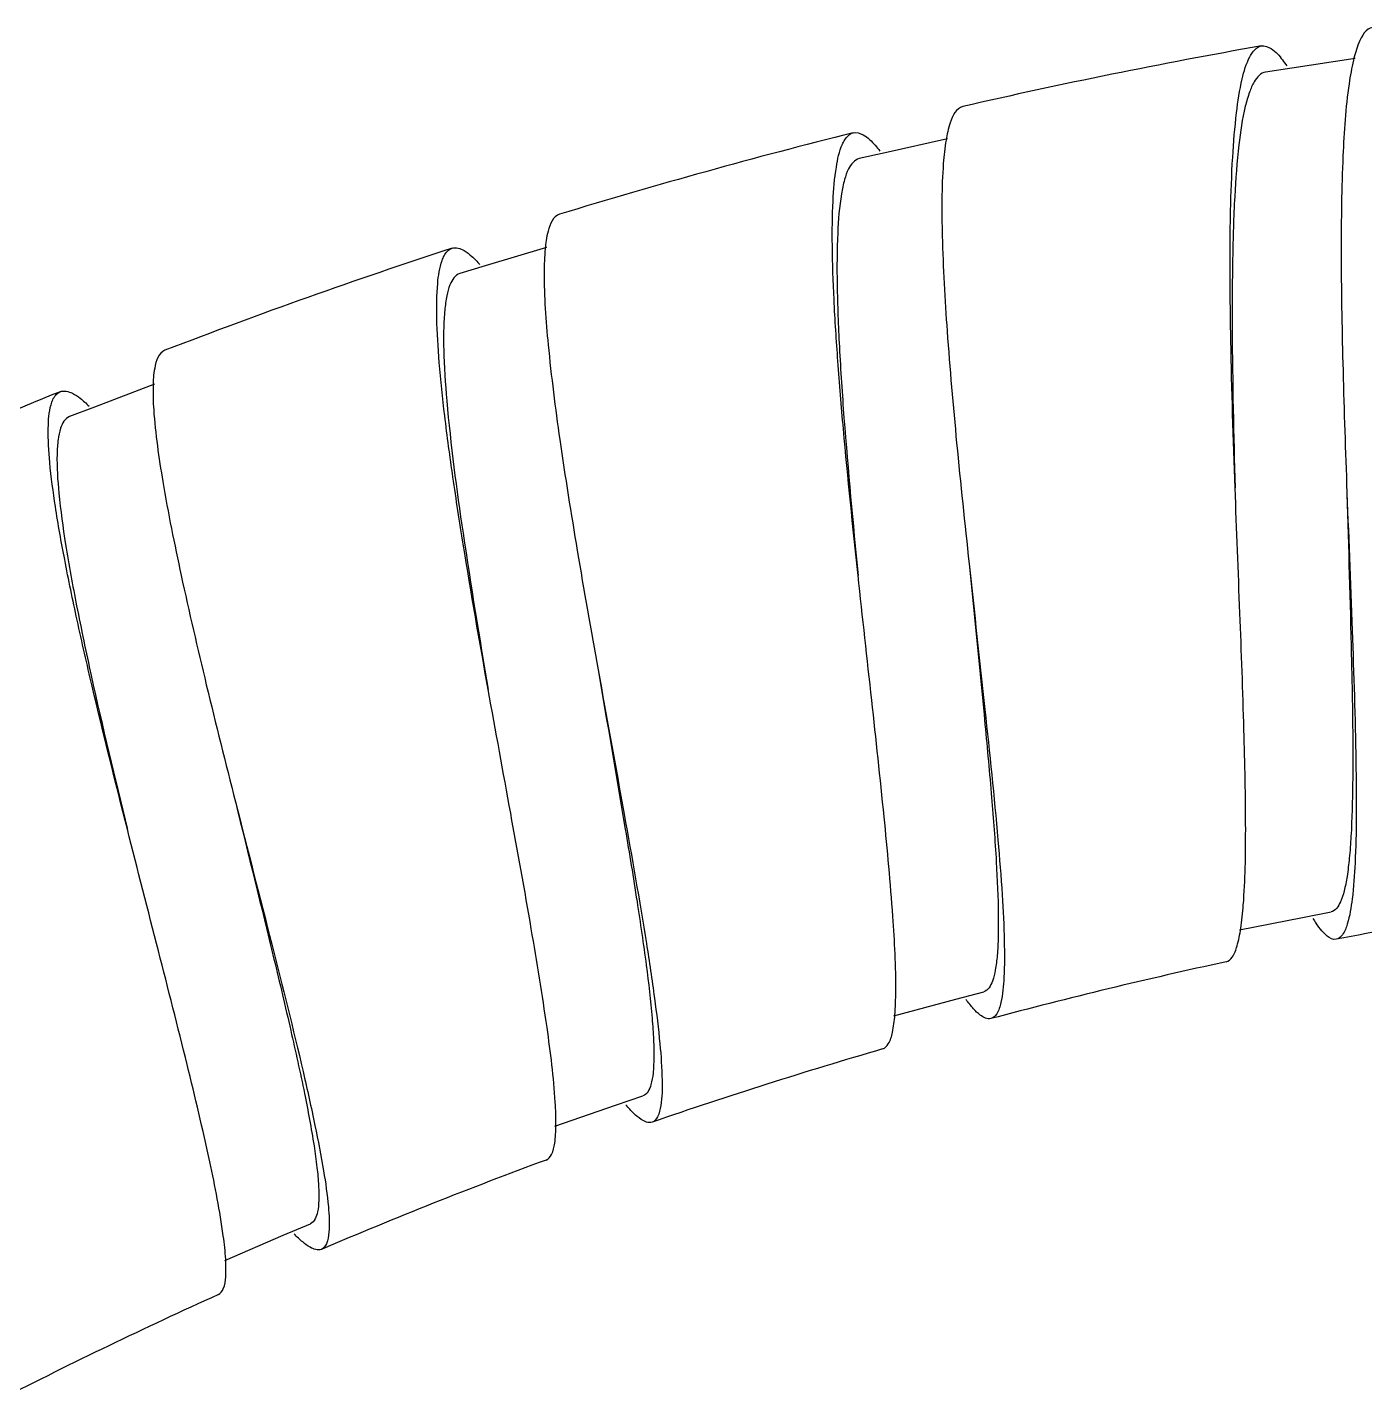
# Model space of a CAD drawing. Header units: millimetres. Extents: x 3766 to 4318, y 26587 to 26937.
# Drawn here: x 3865.34 to 3889.31, y 26911.58 to 26936.19 of the extents above; entities that cross this region are included whole.
import ezdxf

# ---------------------------------------------------------------- set-up
doc = ezdxf.new("R2010")
doc.units = ezdxf.units.MM

msp = doc.modelspace()

# ---------------------------------------------------------------- linework, layer by layer
for points, knots in [([(3889.46, 26936.192), (3889.337, 26936.174), (3889.262, 26936.038), (3889.21, 26935.914), (3889.21, 26935.914), (3889.166, 26935.807), (3889.138, 26935.707), (3889.114, 26935.604), (3889.114, 26935.604), (3889.083, 26935.467), (3889.056, 26935.324), (3889.036, 26935.183)], [0, 0, 0, 0, 0.333333, 0.333333, 0.333333, 0.333333, 0.666667, 0.666667, 0.666667, 0.666667, 1, 1, 1, 1]), ([(3886.993, 26927.933), (3886.961, 26928.814), (3886.932, 26929.694), (3886.916, 26930.574), (3886.916, 26930.574), (3886.909, 26930.981), (3886.904, 26931.388), (3886.902, 26931.793), (3886.902, 26931.793), (3886.901, 26932.162), (3886.904, 26932.532), (3886.912, 26932.901), (3886.912, 26932.901), (3886.92, 26933.222), (3886.93, 26933.543), (3886.949, 26933.864), (3886.949, 26933.864), (3886.965, 26934.131), (3886.987, 26934.397), (3887.019, 26934.662), (3887.019, 26934.662), (3887.043, 26934.864), (3887.073, 26935.067), (3887.12, 26935.268), (3887.12, 26935.268), (3887.152, 26935.406), (3887.191, 26935.543), (3887.258, 26935.668)], [0, 0, 0, 0, 0.142857, 0.142857, 0.142857, 0.142857, 0.285714, 0.285714, 0.285714, 0.285714, 0.428571, 0.428571, 0.428571, 0.428571, 0.571429, 0.571429, 0.571429, 0.571429, 0.714286, 0.714286, 0.714286, 0.714286, 0.857143, 0.857143, 0.857143, 0.857143, 1, 1, 1, 1]), ([(3887.258, 26935.668), (3887.271, 26935.695), (3887.288, 26935.72), (3887.305, 26935.744), (3887.305, 26935.744), (3887.345, 26935.799), (3887.4, 26935.85), (3887.464, 26935.86)], [0, 0, 0, 0, 0.5, 0.5, 0.5, 0.5, 1, 1, 1, 1]), ([(3887.464, 26935.86), (3887.524, 26935.871), (3887.589, 26935.846), (3887.641, 26935.812), (3887.641, 26935.812), (3887.725, 26935.759), (3887.784, 26935.685), (3887.841, 26935.609)], [0, 0, 0, 0, 0.5, 0.5, 0.5, 0.5, 1, 1, 1, 1]), ([(3887.539, 26935.391), (3887.451, 26935.377), (3887.384, 26935.299), (3887.336, 26935.218), (3887.336, 26935.218), (3887.3, 26935.157), (3887.274, 26935.095), (3887.251, 26935.031), (3887.251, 26935.031), (3887.222, 26934.949), (3887.198, 26934.864), (3887.176, 26934.778), (3887.176, 26934.778), (3887.12, 26934.551), (3887.087, 26934.319), (3887.06, 26934.086), (3887.06, 26934.086), (3887.025, 26933.78), (3887.003, 26933.471), (3886.985, 26933.163), (3886.985, 26933.163), (3886.965, 26932.79), (3886.954, 26932.417), (3886.948, 26932.045), (3886.948, 26932.045), (3886.94, 26931.619), (3886.938, 26931.194), (3886.94, 26930.77), (3886.94, 26930.77), (3886.945, 26929.824), (3886.966, 26928.879), (3886.993, 26927.935)], [0, 0, 0, 0, 0.125, 0.125, 0.125, 0.125, 0.25, 0.25, 0.25, 0.25, 0.375, 0.375, 0.375, 0.375, 0.5, 0.5, 0.5, 0.5, 0.625, 0.625, 0.625, 0.625, 0.75, 0.75, 0.75, 0.75, 0.875, 0.875, 0.875, 0.875, 1, 1, 1, 1]), ([(3889.036, 26935.183), (3888.973, 26934.754), (3888.945, 26934.322), (3888.926, 26933.888), (3888.926, 26933.888), (3888.901, 26933.318), (3888.894, 26932.747), (3888.894, 26932.177), (3888.894, 26932.177), (3888.894, 26931.507), (3888.906, 26930.838), (3888.924, 26930.169), (3888.924, 26930.169), (3888.941, 26929.448), (3888.965, 26928.727), (3888.992, 26928.007)], [0, 0, 0, 0, 0.25, 0.25, 0.25, 0.25, 0.5, 0.5, 0.5, 0.5, 0.75, 0.75, 0.75, 0.75, 1, 1, 1, 1]), ([(3882.113, 26934.774), (3881.992, 26934.747), (3881.928, 26934.61), (3881.885, 26934.484), (3881.885, 26934.484), (3881.848, 26934.374), (3881.828, 26934.275), (3881.81, 26934.171), (3881.81, 26934.171), (3881.789, 26934.036), (3881.773, 26933.892), (3881.762, 26933.753)], [0, 0, 0, 0, 0.333333, 0.333333, 0.333333, 0.333333, 0.666667, 0.666667, 0.666667, 0.666667, 1, 1, 1, 1]), ([(3879.953, 26934.097), (3879.965, 26934.124), (3879.979, 26934.151), (3879.995, 26934.176), (3879.995, 26934.176), (3880.031, 26934.232), (3880.082, 26934.287), (3880.146, 26934.303)], [0, 0, 0, 0, 0.5, 0.5, 0.5, 0.5, 1, 1, 1, 1]), ([(3880.146, 26934.303), (3880.205, 26934.318), (3880.269, 26934.296), (3880.325, 26934.267), (3880.325, 26934.267), (3880.412, 26934.22), (3880.476, 26934.151), (3880.539, 26934.078)], [0, 0, 0, 0, 0.5, 0.5, 0.5, 0.5, 1, 1, 1, 1]), ([(3880.234, 26926.363), (3880.14, 26927.239), (3880.049, 26928.115), (3879.971, 26928.993), (3879.971, 26928.993), (3879.934, 26929.398), (3879.901, 26929.804), (3879.872, 26930.209), (3879.872, 26930.209), (3879.845, 26930.577), (3879.821, 26930.945), (3879.803, 26931.314), (3879.803, 26931.314), (3879.787, 26931.635), (3879.777, 26931.956), (3879.773, 26932.279), (3879.773, 26932.279), (3879.77, 26932.545), (3879.771, 26932.811), (3879.785, 26933.078), (3879.785, 26933.078), (3879.795, 26933.282), (3879.811, 26933.486), (3879.845, 26933.689), (3879.845, 26933.689), (3879.866, 26933.83), (3879.896, 26933.969), (3879.953, 26934.097)], [0, 0, 0, 0, 0.142857, 0.142857, 0.142857, 0.142857, 0.285714, 0.285714, 0.285714, 0.285714, 0.428571, 0.428571, 0.428571, 0.428571, 0.571429, 0.571429, 0.571429, 0.571429, 0.714286, 0.714286, 0.714286, 0.714286, 0.857143, 0.857143, 0.857143, 0.857143, 1, 1, 1, 1]), ([(3880.254, 26933.839), (3880.169, 26933.82), (3880.106, 26933.737), (3880.063, 26933.656), (3880.063, 26933.656), (3880.031, 26933.591), (3880.009, 26933.528), (3879.992, 26933.463), (3879.992, 26933.463), (3879.968, 26933.38), (3879.95, 26933.293), (3879.936, 26933.206), (3879.936, 26933.206), (3879.896, 26932.975), (3879.878, 26932.74), (3879.869, 26932.506), (3879.869, 26932.506), (3879.854, 26932.199), (3879.853, 26931.891), (3879.858, 26931.583), (3879.858, 26931.583), (3879.864, 26931.21), (3879.878, 26930.837), (3879.898, 26930.463), (3879.898, 26930.463), (3879.921, 26930.038), (3879.949, 26929.614), (3879.981, 26929.19), (3879.981, 26929.19), (3880.054, 26928.246), (3880.142, 26927.305), (3880.234, 26926.363)], [0, 0, 0, 0, 0.125, 0.125, 0.125, 0.125, 0.25, 0.25, 0.25, 0.25, 0.375, 0.375, 0.375, 0.375, 0.5, 0.5, 0.5, 0.5, 0.625, 0.625, 0.625, 0.625, 0.75, 0.75, 0.75, 0.75, 0.875, 0.875, 0.875, 0.875, 1, 1, 1, 1]), ([(3881.762, 26933.753), (3881.729, 26933.321), (3881.731, 26932.889), (3881.742, 26932.455), (3881.742, 26932.455), (3881.757, 26931.884), (3881.79, 26931.313), (3881.83, 26930.743), (3881.83, 26930.743), (3881.878, 26930.073), (3881.937, 26929.404), (3882.001, 26928.736), (3882.001, 26928.736), (3882.071, 26928.015), (3882.146, 26927.295), (3882.224, 26926.575)], [0, 0, 0, 0, 0.25, 0.25, 0.25, 0.25, 0.5, 0.5, 0.5, 0.5, 0.75, 0.75, 0.75, 0.75, 1, 1, 1, 1]), ([(3874.884, 26932.842), (3874.766, 26932.806), (3874.71, 26932.663), (3874.676, 26932.536), (3874.676, 26932.536), (3874.647, 26932.423), (3874.634, 26932.323), (3874.624, 26932.219), (3874.624, 26932.219), (3874.612, 26932.081), (3874.607, 26931.938), (3874.606, 26931.797)], [0, 0, 0, 0, 0.333333, 0.333333, 0.333333, 0.333333, 0.666667, 0.666667, 0.666667, 0.666667, 1, 1, 1, 1]), ([(3872.778, 26932.014), (3872.787, 26932.042), (3872.799, 26932.069), (3872.814, 26932.096), (3872.814, 26932.096), (3872.845, 26932.154), (3872.892, 26932.212), (3872.955, 26932.232)], [0, 0, 0, 0, 0.5, 0.5, 0.5, 0.5, 1, 1, 1, 1]), ([(3872.955, 26932.232), (3873.026, 26932.255), (3873.106, 26932.227), (3873.174, 26932.189), (3873.174, 26932.189), (3873.224, 26932.16), (3873.266, 26932.126), (3873.306, 26932.09), (3873.306, 26932.09), (3873.359, 26932.043), (3873.408, 26931.993), (3873.455, 26931.939)], [0, 0, 0, 0, 0.333333, 0.333333, 0.333333, 0.333333, 0.666667, 0.666667, 0.666667, 0.666667, 1, 1, 1, 1]), ([(3873.603, 26924.318), (3873.448, 26925.185), (3873.296, 26926.054), (3873.155, 26926.923), (3873.155, 26926.923), (3873.091, 26927.325), (3873.028, 26927.727), (3872.971, 26928.129), (3872.971, 26928.129), (3872.917, 26928.494), (3872.868, 26928.861), (3872.824, 26929.227), (3872.824, 26929.227), (3872.786, 26929.546), (3872.751, 26929.867), (3872.726, 26930.186), (3872.726, 26930.186), (3872.703, 26930.453), (3872.687, 26930.719), (3872.682, 26930.985), (3872.682, 26930.985), (3872.678, 26931.189), (3872.679, 26931.393), (3872.698, 26931.599), (3872.698, 26931.599), (3872.71, 26931.74), (3872.73, 26931.882), (3872.778, 26932.014)], [0, 0, 0, 0, 0.142857, 0.142857, 0.142857, 0.142857, 0.285714, 0.285714, 0.285714, 0.285714, 0.428571, 0.428571, 0.428571, 0.428571, 0.571429, 0.571429, 0.571429, 0.571429, 0.714286, 0.714286, 0.714286, 0.714286, 0.857143, 0.857143, 0.857143, 0.857143, 1, 1, 1, 1]), ([(3873.095, 26931.777), (3873.011, 26931.752), (3872.955, 26931.663), (3872.918, 26931.578), (3872.918, 26931.578), (3872.89, 26931.512), (3872.874, 26931.447), (3872.861, 26931.381), (3872.861, 26931.381), (3872.844, 26931.296), (3872.832, 26931.209), (3872.824, 26931.12), (3872.824, 26931.12), (3872.813, 26931.013), (3872.807, 26930.908), (3872.805, 26930.801), (3872.805, 26930.801), (3872.801, 26930.673), (3872.802, 26930.548), (3872.805, 26930.421), (3872.805, 26930.421), (3872.811, 26930.113), (3872.833, 26929.805), (3872.86, 26929.497), (3872.86, 26929.497), (3872.929, 26928.703), (3873.035, 26927.909), (3873.153, 26927.12), (3873.153, 26927.12), (3873.29, 26926.183), (3873.446, 26925.251), (3873.603, 26924.318)], [0, 0, 0, 0, 0.125, 0.125, 0.125, 0.125, 0.25, 0.25, 0.25, 0.25, 0.375, 0.375, 0.375, 0.375, 0.5, 0.5, 0.5, 0.5, 0.625, 0.625, 0.625, 0.625, 0.75, 0.75, 0.75, 0.75, 0.875, 0.875, 0.875, 0.875, 1, 1, 1, 1]), ([(3874.606, 26931.797), (3874.603, 26931.365), (3874.635, 26930.933), (3874.678, 26930.502), (3874.678, 26930.502), (3874.733, 26929.934), (3874.806, 26929.366), (3874.887, 26928.8), (3874.887, 26928.8), (3874.982, 26928.135), (3875.089, 26927.472), (3875.2, 26926.81), (3875.2, 26926.81), (3875.319, 26926.096), (3875.444, 26925.383), (3875.573, 26924.672)], [0, 0, 0, 0, 0.25, 0.25, 0.25, 0.25, 0.5, 0.5, 0.5, 0.5, 0.75, 0.75, 0.75, 0.75, 1, 1, 1, 1]), ([(3867.809, 26930.403), (3867.693, 26930.359), (3867.649, 26930.212), (3867.624, 26930.081), (3867.624, 26930.081), (3867.603, 26929.967), (3867.596, 26929.865), (3867.595, 26929.76), (3867.595, 26929.76), (3867.592, 26929.62), (3867.596, 26929.476), (3867.606, 26929.336)], [0, 0, 0, 0, 0.333333, 0.333333, 0.333333, 0.333333, 0.666667, 0.666667, 0.666667, 0.666667, 1, 1, 1, 1]), ([(3865.766, 26929.426), (3865.774, 26929.456), (3865.783, 26929.484), (3865.796, 26929.512), (3865.796, 26929.512), (3865.824, 26929.574), (3865.866, 26929.634), (3865.928, 26929.659)], [0, 0, 0, 0, 0.5, 0.5, 0.5, 0.5, 1, 1, 1, 1]), ([(3865.928, 26929.659), (3865.996, 26929.687), (3866.079, 26929.665), (3866.149, 26929.631), (3866.149, 26929.631), (3866.201, 26929.607), (3866.246, 26929.576), (3866.289, 26929.542), (3866.289, 26929.542), (3866.344, 26929.499), (3866.398, 26929.452), (3866.447, 26929.402)], [0, 0, 0, 0, 0.333333, 0.333333, 0.333333, 0.333333, 0.666667, 0.666667, 0.666667, 0.666667, 1, 1, 1, 1]), ([(3867.135, 26921.811), (3866.918, 26922.665), (3866.705, 26923.518), (3866.503, 26924.376), (3866.503, 26924.376), (3866.411, 26924.771), (3866.32, 26925.168), (3866.234, 26925.564), (3866.234, 26925.564), (3866.155, 26925.925), (3866.08, 26926.286), (3866.011, 26926.648), (3866.011, 26926.648), (3865.949, 26926.963), (3865.893, 26927.28), (3865.844, 26927.599), (3865.844, 26927.599), (3865.804, 26927.862), (3865.769, 26928.126), (3865.743, 26928.391), (3865.743, 26928.391), (3865.725, 26928.596), (3865.713, 26928.8), (3865.717, 26929.006), (3865.717, 26929.006), (3865.718, 26929.148), (3865.727, 26929.29), (3865.766, 26929.426)], [0, 0, 0, 0, 0.142857, 0.142857, 0.142857, 0.142857, 0.285714, 0.285714, 0.285714, 0.285714, 0.428571, 0.428571, 0.428571, 0.428571, 0.571429, 0.571429, 0.571429, 0.571429, 0.714286, 0.714286, 0.714286, 0.714286, 0.857143, 0.857143, 0.857143, 0.857143, 1, 1, 1, 1]), ([(3867.606, 26929.336), (3867.635, 26928.903), (3867.698, 26928.474), (3867.77, 26928.047), (3867.77, 26928.047), (3867.865, 26927.484), (3867.979, 26926.925), (3868.099, 26926.365), (3868.099, 26926.365), (3868.241, 26925.71), (3868.394, 26925.057), (3868.55, 26924.405), (3868.55, 26924.405), (3868.72, 26923.703), (3868.897, 26923.002), (3869.073, 26922.302)], [0, 0, 0, 0, 0.25, 0.25, 0.25, 0.25, 0.5, 0.5, 0.5, 0.5, 0.75, 0.75, 0.75, 0.75, 1, 1, 1, 1]), ([(3866.099, 26929.214), (3866.016, 26929.183), (3865.967, 26929.092), (3865.937, 26929.004), (3865.937, 26929.004), (3865.913, 26928.935), (3865.903, 26928.87), (3865.893, 26928.803), (3865.893, 26928.803), (3865.882, 26928.716), (3865.877, 26928.628), (3865.874, 26928.539), (3865.874, 26928.539), (3865.868, 26928.305), (3865.884, 26928.071), (3865.907, 26927.838), (3865.907, 26927.838), (3865.936, 26927.532), (3865.979, 26927.226), (3866.027, 26926.921), (3866.027, 26926.921), (3866.086, 26926.551), (3866.153, 26926.185), (3866.225, 26925.818), (3866.225, 26925.818), (3866.307, 26925.402), (3866.395, 26924.986), (3866.486, 26924.571), (3866.486, 26924.571), (3866.689, 26923.648), (3866.91, 26922.729), (3867.135, 26921.811)], [0, 0, 0, 0, 0.125, 0.125, 0.125, 0.125, 0.25, 0.25, 0.25, 0.25, 0.375, 0.375, 0.375, 0.375, 0.5, 0.5, 0.5, 0.5, 0.625, 0.625, 0.625, 0.625, 0.75, 0.75, 0.75, 0.75, 0.875, 0.875, 0.875, 0.875, 1, 1, 1, 1]), ([(3887.14, 26920.453), (3887.175, 26920.901), (3887.182, 26921.352), (3887.182, 26921.803), (3887.182, 26921.803), (3887.182, 26922.4), (3887.168, 26922.997), (3887.152, 26923.593), (3887.152, 26923.593), (3887.132, 26924.292), (3887.106, 26924.991), (3887.079, 26925.69), (3887.079, 26925.69), (3887.049, 26926.438), (3887.02, 26927.186), (3886.993, 26927.933)], [0, 0, 0, 0, 0.25, 0.25, 0.25, 0.25, 0.5, 0.5, 0.5, 0.5, 0.75, 0.75, 0.75, 0.75, 1, 1, 1, 1]), ([(3888.992, 26928.007), (3889.019, 26927.04), (3889.05, 26926.074), (3889.072, 26925.106), (3889.072, 26925.106), (3889.083, 26924.669), (3889.092, 26924.231), (3889.098, 26923.794), (3889.098, 26923.794), (3889.103, 26923.409), (3889.104, 26923.023), (3889.1, 26922.639), (3889.1, 26922.639), (3889.096, 26922.321), (3889.088, 26922.002), (3889.07, 26921.684), (3889.07, 26921.684), (3889.062, 26921.554), (3889.052, 26921.423), (3889.04, 26921.293), (3889.04, 26921.293), (3889.029, 26921.185), (3889.016, 26921.077), (3888.999, 26920.967), (3888.999, 26920.967), (3888.984, 26920.879), (3888.968, 26920.79), (3888.947, 26920.705), (3888.947, 26920.705), (3888.93, 26920.64), (3888.912, 26920.576), (3888.881, 26920.511), (3888.881, 26920.511), (3888.846, 26920.43), (3888.794, 26920.345), (3888.712, 26920.33)], [0, 0, 0, 0, 0.111111, 0.111111, 0.111111, 0.111111, 0.222222, 0.222222, 0.222222, 0.222222, 0.333333, 0.333333, 0.333333, 0.333333, 0.444444, 0.444444, 0.444444, 0.444444, 0.555556, 0.555556, 0.555556, 0.555556, 0.666667, 0.666667, 0.666667, 0.666667, 0.777778, 0.777778, 0.777778, 0.777778, 0.888889, 0.888889, 0.888889, 0.888889, 1, 1, 1, 1]), ([(3888.992, 26928.007), (3889.024, 26927.129), (3889.059, 26926.253), (3889.091, 26925.375), (3889.091, 26925.375), (3889.119, 26924.593), (3889.145, 26923.81), (3889.158, 26923.027), (3889.158, 26923.027), (3889.163, 26922.697), (3889.166, 26922.368), (3889.163, 26922.037), (3889.163, 26922.037), (3889.162, 26921.762), (3889.157, 26921.485), (3889.143, 26921.209), (3889.143, 26921.209), (3889.133, 26920.992), (3889.118, 26920.777), (3889.091, 26920.562), (3889.091, 26920.562), (3889.072, 26920.41), (3889.05, 26920.259), (3889.004, 26920.113)], [0, 0, 0, 0, 0.166667, 0.166667, 0.166667, 0.166667, 0.333333, 0.333333, 0.333333, 0.333333, 0.5, 0.5, 0.5, 0.5, 0.666667, 0.666667, 0.666667, 0.666667, 0.833333, 0.833333, 0.833333, 0.833333, 1, 1, 1, 1]), ([(3882.224, 26926.575), (3882.319, 26925.613), (3882.418, 26924.652), (3882.509, 26923.688), (3882.509, 26923.688), (3882.55, 26923.252), (3882.59, 26922.816), (3882.628, 26922.38), (3882.628, 26922.38), (3882.658, 26921.996), (3882.688, 26921.612), (3882.711, 26921.228), (3882.711, 26921.228), (3882.729, 26920.911), (3882.744, 26920.592), (3882.747, 26920.275), (3882.747, 26920.275), (3882.748, 26920.144), (3882.748, 26920.013), (3882.745, 26919.882), (3882.745, 26919.882), (3882.743, 26919.772), (3882.737, 26919.662), (3882.728, 26919.551), (3882.728, 26919.551), (3882.72, 26919.463), (3882.709, 26919.372), (3882.693, 26919.287), (3882.693, 26919.287), (3882.682, 26919.221), (3882.668, 26919.157), (3882.642, 26919.089), (3882.642, 26919.089), (3882.612, 26919.007), (3882.566, 26918.92), (3882.486, 26918.899)], [0, 0, 0, 0, 0.111111, 0.111111, 0.111111, 0.111111, 0.222222, 0.222222, 0.222222, 0.222222, 0.333333, 0.333333, 0.333333, 0.333333, 0.444444, 0.444444, 0.444444, 0.444444, 0.555556, 0.555556, 0.555556, 0.555556, 0.666667, 0.666667, 0.666667, 0.666667, 0.777778, 0.777778, 0.777778, 0.777778, 0.888889, 0.888889, 0.888889, 0.888889, 1, 1, 1, 1]), ([(3882.224, 26926.575), (3882.317, 26925.703), (3882.414, 26924.831), (3882.507, 26923.958), (3882.507, 26923.958), (3882.592, 26923.18), (3882.673, 26922.4), (3882.74, 26921.62), (3882.74, 26921.62), (3882.768, 26921.291), (3882.795, 26920.963), (3882.816, 26920.634), (3882.816, 26920.634), (3882.834, 26920.357), (3882.848, 26920.081), (3882.854, 26919.806), (3882.854, 26919.806), (3882.859, 26919.589), (3882.859, 26919.372), (3882.848, 26919.157), (3882.848, 26919.157), (3882.84, 26919.004), (3882.827, 26918.852), (3882.794, 26918.703)], [0, 0, 0, 0, 0.166667, 0.166667, 0.166667, 0.166667, 0.333333, 0.333333, 0.333333, 0.333333, 0.5, 0.5, 0.5, 0.5, 0.666667, 0.666667, 0.666667, 0.666667, 0.833333, 0.833333, 0.833333, 0.833333, 1, 1, 1, 1]), ([(3880.91, 26918.901), (3880.914, 26919.352), (3880.888, 26919.802), (3880.858, 26920.25), (3880.858, 26920.25), (3880.815, 26920.847), (3880.76, 26921.442), (3880.701, 26922.036), (3880.701, 26922.036), (3880.631, 26922.733), (3880.555, 26923.429), (3880.479, 26924.126), (3880.479, 26924.126), (3880.397, 26924.871), (3880.314, 26925.616), (3880.234, 26926.363)], [0, 0, 0, 0, 0.25, 0.25, 0.25, 0.25, 0.5, 0.5, 0.5, 0.5, 0.75, 0.75, 0.75, 0.75, 1, 1, 1, 1]), ([(3875.573, 26924.672), (3875.735, 26923.718), (3875.902, 26922.765), (3876.061, 26921.811), (3876.061, 26921.811), (3876.133, 26921.38), (3876.204, 26920.948), (3876.271, 26920.516), (3876.271, 26920.516), (3876.33, 26920.135), (3876.386, 26919.755), (3876.436, 26919.372), (3876.436, 26919.372), (3876.477, 26919.056), (3876.515, 26918.741), (3876.54, 26918.424), (3876.54, 26918.424), (3876.551, 26918.292), (3876.56, 26918.163), (3876.566, 26918.033), (3876.566, 26918.033), (3876.571, 26917.923), (3876.574, 26917.814), (3876.572, 26917.702), (3876.572, 26917.702), (3876.571, 26917.613), (3876.566, 26917.522), (3876.558, 26917.435), (3876.558, 26917.435), (3876.55, 26917.368), (3876.54, 26917.302), (3876.52, 26917.233), (3876.52, 26917.233), (3876.496, 26917.15), (3876.456, 26917.059), (3876.378, 26917.032)], [0, 0, 0, 0, 0.111111, 0.111111, 0.111111, 0.111111, 0.222222, 0.222222, 0.222222, 0.222222, 0.333333, 0.333333, 0.333333, 0.333333, 0.444444, 0.444444, 0.444444, 0.444444, 0.555556, 0.555556, 0.555556, 0.555556, 0.666667, 0.666667, 0.666667, 0.666667, 0.777778, 0.777778, 0.777778, 0.777778, 0.888889, 0.888889, 0.888889, 0.888889, 1, 1, 1, 1]), ([(3875.573, 26924.672), (3875.728, 26923.807), (3875.886, 26922.944), (3876.041, 26922.08), (3876.041, 26922.08), (3876.18, 26921.309), (3876.315, 26920.537), (3876.439, 26919.764), (3876.439, 26919.764), (3876.491, 26919.438), (3876.539, 26919.113), (3876.583, 26918.785), (3876.583, 26918.785), (3876.62, 26918.512), (3876.654, 26918.236), (3876.681, 26917.962), (3876.681, 26917.962), (3876.701, 26917.747), (3876.715, 26917.531), (3876.721, 26917.314), (3876.721, 26917.314), (3876.723, 26917.162), (3876.721, 26917.008), (3876.697, 26916.858)], [0, 0, 0, 0, 0.166667, 0.166667, 0.166667, 0.166667, 0.333333, 0.333333, 0.333333, 0.333333, 0.5, 0.5, 0.5, 0.5, 0.666667, 0.666667, 0.666667, 0.666667, 0.833333, 0.833333, 0.833333, 0.833333, 1, 1, 1, 1]), ([(3874.805, 26916.916), (3874.778, 26917.364), (3874.721, 26917.811), (3874.658, 26918.256), (3874.658, 26918.256), (3874.573, 26918.849), (3874.477, 26919.439), (3874.375, 26920.028), (3874.375, 26920.028), (3874.258, 26920.719), (3874.132, 26921.41), (3874.006, 26922.1), (3874.006, 26922.1), (3873.872, 26922.839), (3873.736, 26923.579), (3873.603, 26924.318)], [0, 0, 0, 0, 0.25, 0.25, 0.25, 0.25, 0.5, 0.5, 0.5, 0.5, 0.75, 0.75, 0.75, 0.75, 1, 1, 1, 1]), ([(3869.073, 26922.302), (3869.302, 26921.363), (3869.536, 26920.424), (3869.762, 26919.485), (3869.762, 26919.485), (3869.865, 26919.058), (3869.967, 26918.632), (3870.063, 26918.204), (3870.063, 26918.204), (3870.15, 26917.828), (3870.232, 26917.452), (3870.31, 26917.075), (3870.31, 26917.075), (3870.372, 26916.763), (3870.431, 26916.45), (3870.481, 26916.136), (3870.481, 26916.136), (3870.501, 26916.006), (3870.518, 26915.878), (3870.533, 26915.748), (3870.533, 26915.748), (3870.546, 26915.638), (3870.556, 26915.53), (3870.562, 26915.419), (3870.562, 26915.419), (3870.566, 26915.329), (3870.569, 26915.239), (3870.565, 26915.152), (3870.565, 26915.152), (3870.564, 26915.086), (3870.558, 26915.02), (3870.542, 26914.949), (3870.542, 26914.949), (3870.525, 26914.863), (3870.492, 26914.77), (3870.415, 26914.738)], [0, 0, 0, 0, 0.111111, 0.111111, 0.111111, 0.111111, 0.222222, 0.222222, 0.222222, 0.222222, 0.333333, 0.333333, 0.333333, 0.333333, 0.444444, 0.444444, 0.444444, 0.444444, 0.555556, 0.555556, 0.555556, 0.555556, 0.666667, 0.666667, 0.666667, 0.666667, 0.777778, 0.777778, 0.777778, 0.777778, 0.888889, 0.888889, 0.888889, 0.888889, 1, 1, 1, 1]), ([(3869.073, 26922.302), (3869.289, 26921.451), (3869.508, 26920.6), (3869.724, 26919.749), (3869.724, 26919.749), (3869.916, 26918.99), (3870.108, 26918.228), (3870.284, 26917.466), (3870.284, 26917.466), (3870.359, 26917.145), (3870.43, 26916.822), (3870.498, 26916.5), (3870.498, 26916.5), (3870.554, 26916.228), (3870.607, 26915.958), (3870.652, 26915.685), (3870.652, 26915.685), (3870.687, 26915.472), (3870.718, 26915.258), (3870.738, 26915.041), (3870.738, 26915.041), (3870.751, 26914.89), (3870.759, 26914.738), (3870.746, 26914.586)], [0, 0, 0, 0, 0.166667, 0.166667, 0.166667, 0.166667, 0.333333, 0.333333, 0.333333, 0.333333, 0.5, 0.5, 0.5, 0.5, 0.666667, 0.666667, 0.666667, 0.666667, 0.833333, 0.833333, 0.833333, 0.833333, 1, 1, 1, 1]), ([(3868.854, 26914.52), (3868.795, 26914.965), (3868.707, 26915.407), (3868.612, 26915.847), (3868.612, 26915.847), (3868.486, 26916.431), (3868.348, 26917.012), (3868.205, 26917.593), (3868.205, 26917.593), (3868.039, 26918.272), (3867.865, 26918.952), (3867.691, 26919.63), (3867.691, 26919.63), (3867.505, 26920.357), (3867.318, 26921.083), (3867.135, 26921.811)], [0, 0, 0, 0, 0.25, 0.25, 0.25, 0.25, 0.5, 0.5, 0.5, 0.5, 0.75, 0.75, 0.75, 0.75, 1, 1, 1, 1]), ([(3886.831, 26919.434), (3886.877, 26919.444), (3886.913, 26919.479), (3886.941, 26919.518), (3886.941, 26919.518), (3886.985, 26919.58), (3887.008, 26919.649), (3887.028, 26919.719), (3887.028, 26919.719), (3887.057, 26919.82), (3887.077, 26919.926), (3887.094, 26920.032), (3887.094, 26920.032), (3887.116, 26920.171), (3887.13, 26920.313), (3887.14, 26920.453)], [0, 0, 0, 0, 0.25, 0.25, 0.25, 0.25, 0.5, 0.5, 0.5, 0.5, 0.75, 0.75, 0.75, 0.75, 1, 1, 1, 1]), ([(3888.807, 26919.839), (3888.75, 26919.827), (3888.691, 26919.859), (3888.643, 26919.897), (3888.643, 26919.897), (3888.607, 26919.925), (3888.576, 26919.957), (3888.548, 26919.99), (3888.548, 26919.99), (3888.512, 26920.033), (3888.477, 26920.079), (3888.445, 26920.125)], [0, 0, 0, 0, 0.333333, 0.333333, 0.333333, 0.333333, 0.666667, 0.666667, 0.666667, 0.666667, 1, 1, 1, 1]), ([(3889.004, 26920.113), (3888.983, 26920.045), (3888.96, 26919.978), (3888.917, 26919.919), (3888.917, 26919.919), (3888.889, 26919.882), (3888.852, 26919.847), (3888.807, 26919.839)], [0, 0, 0, 0, 0.5, 0.5, 0.5, 0.5, 1, 1, 1, 1]), ([(3880.674, 26917.872), (3880.718, 26917.886), (3880.752, 26917.923), (3880.776, 26917.963), (3880.776, 26917.963), (3880.816, 26918.028), (3880.835, 26918.097), (3880.85, 26918.168), (3880.85, 26918.168), (3880.871, 26918.271), (3880.884, 26918.377), (3880.894, 26918.481), (3880.894, 26918.481), (3880.904, 26918.622), (3880.908, 26918.762), (3880.91, 26918.901)], [0, 0, 0, 0, 0.25, 0.25, 0.25, 0.25, 0.5, 0.5, 0.5, 0.5, 0.75, 0.75, 0.75, 0.75, 1, 1, 1, 1]), ([(3882.616, 26918.416), (3882.55, 26918.398), (3882.479, 26918.437), (3882.423, 26918.48), (3882.423, 26918.48), (3882.376, 26918.515), (3882.34, 26918.553), (3882.304, 26918.594), (3882.304, 26918.594), (3882.257, 26918.646), (3882.213, 26918.702), (3882.17, 26918.759)], [0, 0, 0, 0, 0.333333, 0.333333, 0.333333, 0.333333, 0.666667, 0.666667, 0.666667, 0.666667, 1, 1, 1, 1]), ([(3882.794, 26918.703), (3882.777, 26918.634), (3882.759, 26918.565), (3882.719, 26918.504), (3882.719, 26918.504), (3882.695, 26918.464), (3882.66, 26918.426), (3882.616, 26918.416)], [0, 0, 0, 0, 0.5, 0.5, 0.5, 0.5, 1, 1, 1, 1]), ([(3874.642, 26915.88), (3874.685, 26915.896), (3874.715, 26915.936), (3874.737, 26915.978), (3874.737, 26915.978), (3874.771, 26916.043), (3874.786, 26916.113), (3874.796, 26916.184), (3874.796, 26916.184), (3874.81, 26916.288), (3874.816, 26916.394), (3874.817, 26916.498), (3874.817, 26916.498), (3874.82, 26916.638), (3874.814, 26916.777), (3874.805, 26916.916)], [0, 0, 0, 0, 0.25, 0.25, 0.25, 0.25, 0.5, 0.5, 0.5, 0.5, 0.75, 0.75, 0.75, 0.75, 1, 1, 1, 1]), ([(3876.542, 26916.559), (3876.477, 26916.537), (3876.404, 26916.571), (3876.344, 26916.609), (3876.344, 26916.609), (3876.295, 26916.642), (3876.255, 26916.676), (3876.216, 26916.714), (3876.216, 26916.714), (3876.167, 26916.763), (3876.117, 26916.817), (3876.072, 26916.87)], [0, 0, 0, 0, 0.333333, 0.333333, 0.333333, 0.333333, 0.666667, 0.666667, 0.666667, 0.666667, 1, 1, 1, 1]), ([(3876.697, 26916.858), (3876.686, 26916.789), (3876.673, 26916.718), (3876.638, 26916.654), (3876.638, 26916.654), (3876.615, 26916.612), (3876.584, 26916.573), (3876.542, 26916.559)], [0, 0, 0, 0, 0.5, 0.5, 0.5, 0.5, 1, 1, 1, 1]), ([(3868.766, 26913.467), (3868.807, 26913.485), (3868.835, 26913.528), (3868.854, 26913.572), (3868.854, 26913.572), (3868.885, 26913.641), (3868.893, 26913.712), (3868.898, 26913.784), (3868.898, 26913.784), (3868.905, 26913.889), (3868.902, 26913.995), (3868.897, 26914.101), (3868.897, 26914.101), (3868.889, 26914.241), (3868.873, 26914.38), (3868.854, 26914.52)], [0, 0, 0, 0, 0.25, 0.25, 0.25, 0.25, 0.5, 0.5, 0.5, 0.5, 0.75, 0.75, 0.75, 0.75, 1, 1, 1, 1]), ([(3870.612, 26914.277), (3870.549, 26914.251), (3870.474, 26914.28), (3870.411, 26914.315), (3870.411, 26914.315), (3870.362, 26914.343), (3870.319, 26914.375), (3870.279, 26914.41), (3870.279, 26914.41), (3870.225, 26914.455), (3870.173, 26914.505), (3870.124, 26914.554)], [0, 0, 0, 0, 0.333333, 0.333333, 0.333333, 0.333333, 0.666667, 0.666667, 0.666667, 0.666667, 1, 1, 1, 1]), ([(3870.746, 26914.586), (3870.74, 26914.516), (3870.732, 26914.446), (3870.702, 26914.379), (3870.702, 26914.379), (3870.682, 26914.336), (3870.653, 26914.296), (3870.612, 26914.277)], [0, 0, 0, 0, 0.5, 0.5, 0.5, 0.5, 1, 1, 1, 1])]:
    msp.add_open_spline(points, degree=3, knots=knots)
for points in [[(3887.464, 26935.86), (3885.671, 26935.545), (3883.887, 26935.182), (3882.113, 26934.774)], [(3888.01, 26935.462), (3888.01, 26935.462), (3887.539, 26935.391), (3887.539, 26935.391)], [(3887.841, 26935.609), (3887.868, 26935.574), (3887.895, 26935.538), (3887.919, 26935.501)], [(3889.145, 26935.637), (3889.145, 26935.637), (3888.01, 26935.462), (3888.01, 26935.462)], [(3888.01, 26935.462), (3888.01, 26935.462), (3888.01, 26935.462), (3888.01, 26935.462)], [(3889.145, 26935.637), (3889.145, 26935.637), (3889.145, 26935.637), (3889.145, 26935.637)], [(3880.146, 26934.303), (3878.378, 26933.86), (3876.624, 26933.373), (3874.884, 26932.842)], [(3881.837, 26934.197), (3881.837, 26934.197), (3880.72, 26933.943), (3880.72, 26933.943)], [(3881.837, 26934.197), (3881.837, 26934.197), (3881.837, 26934.197), (3881.837, 26934.197)], [(3880.72, 26933.943), (3880.72, 26933.943), (3880.254, 26933.839), (3880.254, 26933.839)], [(3880.539, 26934.078), (3880.569, 26934.045), (3880.597, 26934.011), (3880.623, 26933.975)], [(3880.72, 26933.943), (3880.72, 26933.943), (3880.72, 26933.943), (3880.72, 26933.943)], [(3872.955, 26932.232), (3871.223, 26931.666), (3869.508, 26931.057), (3867.809, 26930.403)], [(3874.65, 26932.248), (3874.65, 26932.248), (3873.551, 26931.915), (3873.551, 26931.915)], [(3874.65, 26932.248), (3874.65, 26932.248), (3874.65, 26932.248), (3874.65, 26932.248)], [(3873.551, 26931.915), (3873.551, 26931.915), (3873.095, 26931.777), (3873.095, 26931.777)], [(3873.551, 26931.915), (3873.551, 26931.915), (3873.551, 26931.915), (3873.551, 26931.915)], [(3867.618, 26929.793), (3867.618, 26929.793), (3866.545, 26929.384), (3866.545, 26929.384)], [(3867.618, 26929.793), (3867.618, 26929.793), (3867.618, 26929.793), (3867.618, 26929.793)], [(3865.928, 26929.659), (3864.241, 26928.973), (3862.573, 26928.244), (3860.924, 26927.472)], [(3866.545, 26929.384), (3866.545, 26929.384), (3866.099, 26929.214), (3866.099, 26929.214)], [(3866.545, 26929.384), (3866.545, 26929.384), (3866.545, 26929.384), (3866.545, 26929.384)], [(3893.085, 26920.558), (3891.653, 26920.353), (3890.227, 26920.112), (3888.807, 26919.839)], [(3887.072, 26920.009), (3887.072, 26920.009), (3888.2, 26920.23), (3888.2, 26920.23)], [(3888.2, 26920.23), (3888.2, 26920.23), (3888.712, 26920.33), (3888.712, 26920.33)], [(3888.387, 26920.212), (3888.406, 26920.183), (3888.425, 26920.155), (3888.445, 26920.125)], [(3886.831, 26919.434), (3885.418, 26919.129), (3884.012, 26918.789), (3882.616, 26918.416)], [(3880.874, 26918.464), (3880.874, 26918.464), (3881.984, 26918.763), (3881.984, 26918.763)], [(3881.984, 26918.763), (3881.984, 26918.763), (3882.486, 26918.899), (3882.486, 26918.899)], [(3880.674, 26917.872), (3879.286, 26917.468), (3877.908, 26917.03), (3876.542, 26916.559)], [(3875.886, 26916.862), (3875.886, 26916.862), (3876.378, 26917.032), (3876.378, 26917.032)], [(3874.8, 26916.485), (3874.8, 26916.485), (3875.886, 26916.862), (3875.886, 26916.862)], [(3874.642, 26915.88), (3873.286, 26915.379), (3871.942, 26914.845), (3870.612, 26914.277)], [(3868.879, 26914.079), (3868.879, 26914.079), (3869.93, 26914.53), (3869.93, 26914.53)], [(3869.93, 26914.53), (3869.93, 26914.53), (3870.415, 26914.738), (3870.415, 26914.738)], [(3868.766, 26913.467), (3867.448, 26912.871), (3866.146, 26912.244), (3864.859, 26911.584)]]:
    msp.add_open_spline(points, degree=3)

doc.saveas('drawing.dxf')
